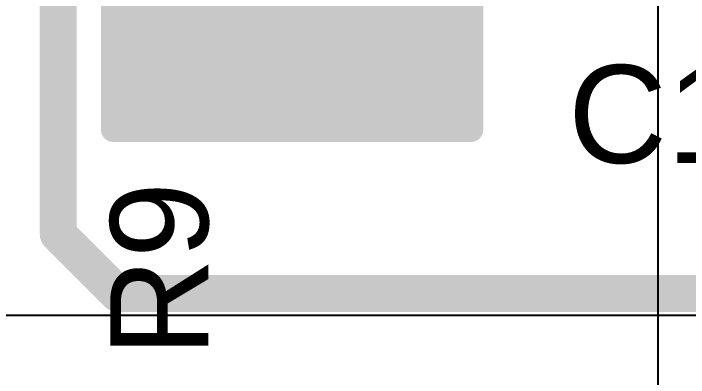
# Model space of a CAD drawing. Header units: inches. Extents: x -5 to 5328, y -4 to 5281.
# Drawn here: x 99.44 to 106.44, y 41.77 to 45.54 of the extents above; entities that cross this region are included whole.
import ezdxf

# ---------------------------------------------------------------- set-up
doc = ezdxf.new("R2010")
doc.units = ezdxf.units.IN
for name, color, linetype in [('Layer 2', 76, 'Continuous'), ('Top Layer', 1, 'Continuous'), ('Top Overlay', 2, 'Continuous'), ('Top Paste', 8, 'Continuous'), ('Top Solder', 216, 'Continuous')]:
    doc.layers.add(name, color=color, linetype=linetype)
doc.styles.add('Arial', font='', dxfattribs={"height": 0.2})
doc.styles.get('Arial').set_extended_font_data('Arial')

# ---------------------------------------------------------------- blocks, each defined once
blk = doc.blocks.new('RES_2512_91')
at = {"layer": 'Top Layer'}
for points in [[(-4.05, 1.7), (-2.45, 1.7), (-2.45, -1.7), (-4.05, -1.7)], [(2.45, 1.7), (4.05, 1.7), (4.05, -1.7), (2.45, -1.7)]]:
    blk.add_hatch(color=1, dxfattribs=at).paths.add_polyline_path(points)
at = {"layer": 'Top Paste'}
for points in [[(-4.05, 1.7), (-2.45, 1.7), (-2.45, -1.7), (-4.05, -1.7)], [(2.45, 1.7), (4.05, 1.7), (4.05, -1.7), (2.45, -1.7)]]:
    blk.add_hatch(color=8, dxfattribs=at).paths.add_polyline_path(points)
at = {"layer": 'Top Solder'}
for points in [[(-4.1516, 1.8016), (-2.3484, 1.8016), (-2.3484, -1.8016), (-4.1516, -1.8016)], [(2.3484, 1.8016), (4.1516, 1.8016), (4.1516, -1.8016), (2.3484, -1.8016)]]:
    blk.add_hatch(color=216, dxfattribs=at).paths.add_polyline_path(points)
at = {"layer": 'Top Overlay'}
for points in [[(-4.2418, 1.8542, 0.254, 0.254, 0), (-4.2418, -1.8542, 0.254, 0.254, 0)], [(-4.2418, 1.8542, 0.254, 0.254, 0), (4.2366, 1.8542, 0.254, 0.254, 0)], [(4.2366, 1.8542, 0.254, 0.254, 0), (4.2366, -1.8542, 0.254, 0.254, 0)], [(-4.2418, -1.8542, 0.254, 0.254, 0), (4.2366, -1.8542, 0.254, 0.254, 0)]]:
    blk.add_lwpolyline(points, format="xyseb", dxfattribs=at)
for points in [[(-4.3053, 1.8542, 0.127, 0.127, 1), (-4.1783, 1.8542, 0.127, 0.127, 1)], [(-4.3053, 1.8542, 0.127, 0.127, 1), (-4.1783, 1.8542, 0.127, 0.127, 1)], [(4.1731, 1.8542, 0.127, 0.127, 1), (4.3001, 1.8542, 0.127, 0.127, 1)], [(4.1731, 1.8542, 0.127, 0.127, 1), (4.3001, 1.8542, 0.127, 0.127, 1)], [(-4.3053, -1.8542, 0.127, 0.127, 1), (-4.1783, -1.8542, 0.127, 0.127, 1)], [(-4.3053, -1.8542, 0.127, 0.127, 1), (-4.1783, -1.8542, 0.127, 0.127, 1)], [(4.1731, -1.8542, 0.127, 0.127, 1), (4.3001, -1.8542, 0.127, 0.127, 1)], [(4.1731, -1.8542, 0.127, 0.127, 1), (4.3001, -1.8542, 0.127, 0.127, 1)]]:
    blk.add_lwpolyline(points, format="xyseb", close=True, dxfattribs=at)

msp = doc.modelspace()

# ---------------------------------------------------------------- hatches: boundary and pattern name
at = {"layer": 'Top Layer'}
msp.add_hatch(color=1, dxfattribs=at).paths.add_polyline_path([(100.6295, 44.3102), (104.0295, 44.3102), (104.0295, 49.0397), (100.6295, 49.0397)])

# ---------------------------------------------------------------- linework, layer by layer
at = {"layer": 'Layer 2'}
msp.add_line((106.1212, 105.1306), (106.1212, 37.3286), dxfattribs=at)
at = {"layer": 'Top Layer'}
msp.add_line((122.1775, 42.4086), (89.355, 42.4086), dxfattribs=at)
for points in [[(99.9048, 43.2523, 0.381, 0.381, 0), (99.9048, 50.3242, 0.381, 0.381, 0)], [(99.9048, 43.2523, 0.381, 0.381, 0), (100.5199, 42.6372, 0.381, 0.381, 0)], [(100.5199, 42.6372, 0.381, 0.381, 0), (110.9293, 42.6372, 0.381, 0.381, 0)]]:
    msp.add_lwpolyline(points, format="xyseb", dxfattribs=at)
for points in [[(99.8096, 43.2523, 0.1905, 0.1905, 1), (100.0001, 43.2523, 0.1905, 0.1905, 1)], [(99.8096, 43.2523, 0.1905, 0.1905, 1), (100.0001, 43.2523, 0.1905, 0.1905, 1)], [(100.4247, 42.6372, 0.1905, 0.1905, 1), (100.6152, 42.6372, 0.1905, 0.1905, 1)], [(100.4247, 42.6372, 0.1905, 0.1905, 1), (100.6152, 42.6372, 0.1905, 0.1905, 1)]]:
    msp.add_lwpolyline(points, format="xyseb", close=True, dxfattribs=at)

# ---------------------------------------------------------------- block references
at = {"rotation": 90}
msp.add_blockref('RES_2512_91', (102.3295, 48.5774), dxfattribs=at)

# ---------------------------------------------------------------- texts
at = {"layer": 'Top Overlay', "style": 'Arial'}
msp.add_text('C19', height=1.016, dxfattribs=at).set_placement((105.1899, 43.9899))
msp.add_text('R9', height=1.016, rotation=90, dxfattribs=at).set_placement((101.4601, 41.9798))

doc.saveas('drawing.dxf')
